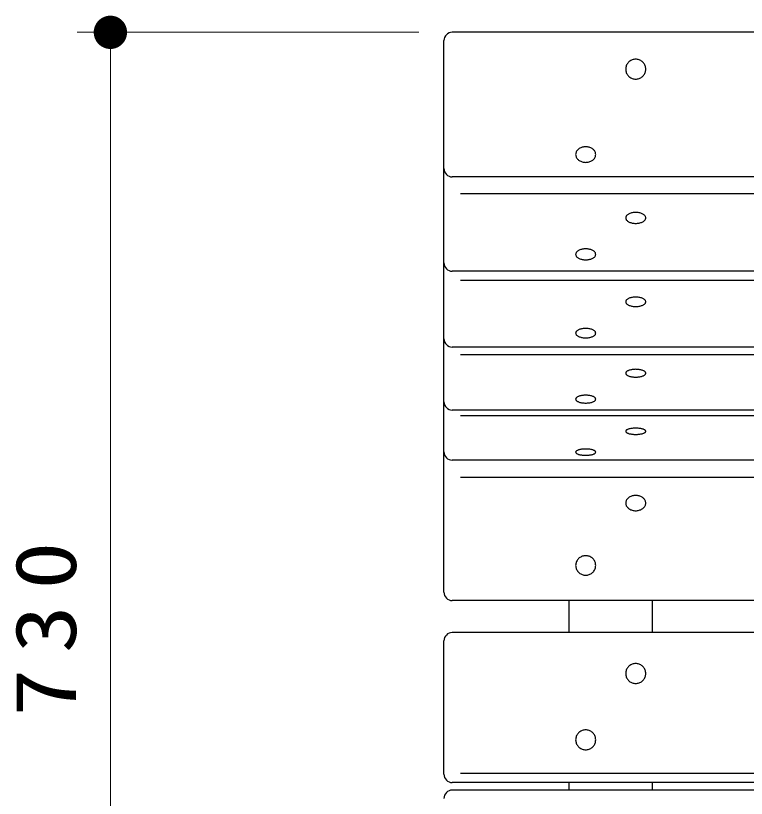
# Model space of a CAD drawing. Units: millimetres on the paper, scale 1:20. Extents: x -365 to 12, y -47 to 257.
# Drawn here: x -321.32 to -299.41, y 201.65 to 225.13 of the extents above; entities that cross this region are included whole.
import ezdxf

# ---------------------------------------------------------------- set-up
doc = ezdxf.new("R2010")
doc.units = ezdxf.units.MM
doc.layers.add('LY_1', color=7, linetype='Continuous', lineweight=25)
doc.styles.add('ＭＳ ゴシック', font='')
doc.styles.get('ＭＳ ゴシック').set_extended_font_data('MS Gothic')

# ---------------------------------------------------------------- blocks, each defined once
blk = doc.blocks.new('filled_dot')
at = {"color": 0, "linetype": 'Continuous', "lineweight": -2, "const_width": 1.25}
blk.add_lwpolyline([(-0.625, 0, 1), (0.625, 0, 1)], format="xyb", close=True, dxfattribs=at)

msp = doc.modelspace()

# ---------------------------------------------------------------- linework, layer by layer
at = {"layer": 'LY_1', "lineweight": 13}
for p, q in [((-309.229, 224.628), (-319.479, 224.628)), ((-318.479, 188.457), (-318.479, 224.628))]:
    msp.add_line(p, q, dxfattribs=at)
at = {"layer": 'LY_1'}
for p, q in [((-278.479, 224.628), (-308.229, 224.628)), ((-308.478, 207.83), (-308.478, 224.378)), ((-278.479, 220.291), (-308.229, 220.291)), ((-278.479, 219.786), (-307.979, 219.786)), ((-278.479, 217.461), (-308.229, 217.461)), ((-278.479, 217.182), (-307.979, 217.182)), ((-278.479, 215.184), (-308.229, 215.184)), ((-278.479, 214.948), (-307.979, 214.948)), ((-279.479, 213.295), (-308.229, 213.295)), ((-279.479, 213.121), (-307.979, 213.121)), ((-279.479, 211.792), (-308.229, 211.792)), ((-279.479, 211.268), (-307.979, 211.268)), ((-279.479, 207.58), (-308.229, 207.58)), ((-304.728, 206.619), (-304.728, 207.58)), ((-302.228, 206.619), (-302.228, 207.58)), ((-279.479, 206.619), (-308.229, 206.619)), ((-308.478, 202.37), (-308.478, 206.369)), ((-279.479, 202.392), (-307.979, 202.392)), ((-279.479, 202.12), (-308.229, 202.12)), ((-304.728, 201.895), (-304.728, 202.12)), ((-302.228, 201.895), (-302.228, 202.12)), ((-279.479, 201.895), (-308.229, 201.895))]:
    msp.add_line(p, q, dxfattribs=at)
for points in [[(-302.429, 223.522), (-302.43, 223.548), (-302.433, 223.574), (-302.439, 223.6), (-302.447, 223.624), (-302.457, 223.648), (-302.469, 223.671), (-302.483, 223.693), (-302.499, 223.714), (-302.516, 223.733), (-302.536, 223.751), (-302.556, 223.767), (-302.579, 223.781), (-302.602, 223.793), (-302.626, 223.803), (-302.651, 223.81), (-302.676, 223.816), (-302.702, 223.819), (-302.729, 223.821), (-302.755, 223.819), (-302.781, 223.816), (-302.806, 223.81), (-302.831, 223.803), (-302.855, 223.793), (-302.879, 223.781), (-302.901, 223.767), (-302.921, 223.751), (-302.941, 223.733), (-302.958, 223.714), (-302.974, 223.693), (-302.988, 223.671), (-303, 223.648), (-303.01, 223.624), (-303.018, 223.6), (-303.024, 223.574), (-303.027, 223.548), (-303.029, 223.522), (-303.027, 223.496), (-303.024, 223.471), (-303.018, 223.445), (-303.01, 223.42), (-303, 223.396), (-302.988, 223.373), (-302.974, 223.351), (-302.958, 223.331), (-302.941, 223.311), (-302.921, 223.294), (-302.901, 223.278), (-302.879, 223.264), (-302.855, 223.252), (-302.831, 223.242), (-302.806, 223.234), (-302.781, 223.229), (-302.755, 223.225), (-302.729, 223.224), (-302.702, 223.225), (-302.676, 223.229), (-302.651, 223.234), (-302.626, 223.242), (-302.602, 223.252), (-302.579, 223.264), (-302.556, 223.278), (-302.536, 223.294), (-302.516, 223.311), (-302.499, 223.331), (-302.483, 223.351), (-302.469, 223.373), (-302.457, 223.396), (-302.447, 223.42), (-302.439, 223.445), (-302.433, 223.471), (-302.43, 223.496)], [(-303.929, 220.961), (-303.93, 220.981), (-303.933, 221.001), (-303.939, 221.021), (-303.947, 221.041), (-303.957, 221.06), (-303.969, 221.078), (-303.983, 221.095), (-303.999, 221.111), (-304.016, 221.126), (-304.036, 221.14), (-304.056, 221.152), (-304.079, 221.163), (-304.102, 221.173), (-304.126, 221.18), (-304.151, 221.187), (-304.176, 221.191), (-304.202, 221.194), (-304.229, 221.195), (-304.255, 221.194), (-304.281, 221.191), (-304.306, 221.187), (-304.331, 221.18), (-304.355, 221.173), (-304.379, 221.163), (-304.401, 221.152), (-304.421, 221.14), (-304.441, 221.126), (-304.458, 221.111), (-304.474, 221.095), (-304.488, 221.078), (-304.5, 221.06), (-304.51, 221.041), (-304.518, 221.021), (-304.524, 221.001), (-304.527, 220.981), (-304.529, 220.961), (-304.527, 220.94), (-304.524, 220.92), (-304.518, 220.9), (-304.51, 220.881), (-304.5, 220.862), (-304.488, 220.844), (-304.474, 220.827), (-304.458, 220.811), (-304.441, 220.795), (-304.421, 220.782), (-304.401, 220.769), (-304.379, 220.758), (-304.355, 220.749), (-304.331, 220.741), (-304.306, 220.735), (-304.281, 220.731), (-304.255, 220.728), (-304.229, 220.727), (-304.202, 220.728), (-304.176, 220.731), (-304.151, 220.735), (-304.126, 220.741), (-304.102, 220.749), (-304.079, 220.758), (-304.056, 220.769), (-304.036, 220.782), (-304.016, 220.795), (-303.999, 220.811), (-303.983, 220.827), (-303.969, 220.844), (-303.957, 220.862), (-303.947, 220.881), (-303.939, 220.9), (-303.933, 220.92), (-303.93, 220.94)], [(-302.429, 219.06), (-302.43, 219.074), (-302.433, 219.089), (-302.439, 219.102), (-302.447, 219.116), (-302.457, 219.129), (-302.469, 219.142), (-302.483, 219.154), (-302.499, 219.166), (-302.516, 219.176), (-302.536, 219.186), (-302.556, 219.194), (-302.579, 219.202), (-302.602, 219.209), (-302.626, 219.214), (-302.651, 219.219), (-302.676, 219.222), (-302.702, 219.224), (-302.729, 219.224), (-302.755, 219.224), (-302.781, 219.222), (-302.806, 219.219), (-302.831, 219.214), (-302.855, 219.209), (-302.879, 219.202), (-302.901, 219.194), (-302.921, 219.186), (-302.941, 219.176), (-302.958, 219.166), (-302.974, 219.154), (-302.988, 219.142), (-303, 219.129), (-303.01, 219.116), (-303.018, 219.102), (-303.024, 219.089), (-303.027, 219.074), (-303.029, 219.06), (-303.027, 219.046), (-303.024, 219.032), (-303.018, 219.018), (-303.01, 219.004), (-303, 218.991), (-302.988, 218.978), (-302.974, 218.966), (-302.958, 218.955), (-302.941, 218.944), (-302.921, 218.934), (-302.901, 218.926), (-302.879, 218.918), (-302.855, 218.911), (-302.831, 218.906), (-302.806, 218.901), (-302.781, 218.898), (-302.755, 218.896), (-302.729, 218.896), (-302.702, 218.896), (-302.676, 218.898), (-302.651, 218.901), (-302.626, 218.906), (-302.602, 218.911), (-302.579, 218.918), (-302.556, 218.926), (-302.536, 218.934), (-302.516, 218.944), (-302.499, 218.955), (-302.483, 218.966), (-302.469, 218.978), (-302.457, 218.991), (-302.447, 219.004), (-302.439, 219.018), (-302.433, 219.032), (-302.43, 219.046)], [(-303.929, 217.966), (-303.93, 217.98), (-303.933, 217.994), (-303.939, 218.008), (-303.947, 218.022), (-303.957, 218.035), (-303.969, 218.048), (-303.983, 218.06), (-303.999, 218.071), (-304.016, 218.082), (-304.036, 218.092), (-304.056, 218.1), (-304.079, 218.108), (-304.102, 218.115), (-304.126, 218.12), (-304.151, 218.124), (-304.176, 218.127), (-304.202, 218.129), (-304.229, 218.13), (-304.255, 218.129), (-304.281, 218.127), (-304.306, 218.124), (-304.331, 218.12), (-304.355, 218.115), (-304.379, 218.108), (-304.401, 218.1), (-304.421, 218.092), (-304.441, 218.082), (-304.458, 218.071), (-304.474, 218.06), (-304.488, 218.048), (-304.5, 218.035), (-304.51, 218.022), (-304.518, 218.008), (-304.524, 217.994), (-304.527, 217.98), (-304.529, 217.966), (-304.527, 217.951), (-304.524, 217.937), (-304.518, 217.923), (-304.51, 217.91), (-304.5, 217.896), (-304.488, 217.884), (-304.474, 217.872), (-304.458, 217.86), (-304.441, 217.85), (-304.421, 217.84), (-304.401, 217.831), (-304.379, 217.824), (-304.355, 217.817), (-304.331, 217.812), (-304.306, 217.807), (-304.281, 217.804), (-304.255, 217.802), (-304.229, 217.802), (-304.202, 217.802), (-304.176, 217.804), (-304.151, 217.807), (-304.126, 217.812), (-304.102, 217.817), (-304.079, 217.824), (-304.056, 217.831), (-304.036, 217.84), (-304.016, 217.85), (-303.999, 217.86), (-303.983, 217.872), (-303.969, 217.884), (-303.957, 217.896), (-303.947, 217.91), (-303.939, 217.923), (-303.933, 217.937), (-303.93, 217.951)], [(-302.429, 216.542), (-302.43, 216.555), (-302.433, 216.567), (-302.439, 216.579), (-302.447, 216.591), (-302.457, 216.602), (-302.469, 216.613), (-302.483, 216.623), (-302.499, 216.633), (-302.516, 216.642), (-302.536, 216.65), (-302.556, 216.658), (-302.579, 216.664), (-302.602, 216.67), (-302.626, 216.675), (-302.651, 216.679), (-302.676, 216.681), (-302.702, 216.683), (-302.729, 216.683), (-302.755, 216.683), (-302.781, 216.681), (-302.806, 216.679), (-302.831, 216.675), (-302.855, 216.67), (-302.879, 216.664), (-302.901, 216.658), (-302.921, 216.65), (-302.941, 216.642), (-302.958, 216.633), (-302.974, 216.623), (-302.988, 216.613), (-303, 216.602), (-303.01, 216.591), (-303.018, 216.579), (-303.024, 216.567), (-303.027, 216.555), (-303.029, 216.542), (-303.027, 216.53), (-303.024, 216.518), (-303.018, 216.506), (-303.01, 216.494), (-303, 216.483), (-302.988, 216.472), (-302.974, 216.462), (-302.958, 216.452), (-302.941, 216.443), (-302.921, 216.434), (-302.901, 216.427), (-302.879, 216.42), (-302.855, 216.415), (-302.831, 216.41), (-302.806, 216.406), (-302.781, 216.404), (-302.755, 216.402), (-302.729, 216.401), (-302.702, 216.402), (-302.676, 216.404), (-302.651, 216.406), (-302.626, 216.41), (-302.602, 216.415), (-302.579, 216.42), (-302.556, 216.427), (-302.536, 216.434), (-302.516, 216.443), (-302.499, 216.452), (-302.483, 216.462), (-302.469, 216.472), (-302.457, 216.483), (-302.447, 216.494), (-302.439, 216.506), (-302.433, 216.518), (-302.43, 216.53)], [(-303.929, 215.602), (-303.93, 215.615), (-303.933, 215.627), (-303.939, 215.639), (-303.947, 215.651), (-303.957, 215.662), (-303.969, 215.673), (-303.983, 215.683), (-303.999, 215.693), (-304.016, 215.702), (-304.036, 215.71), (-304.056, 215.718), (-304.079, 215.725), (-304.102, 215.73), (-304.126, 215.735), (-304.151, 215.739), (-304.176, 215.741), (-304.202, 215.743), (-304.229, 215.743), (-304.255, 215.743), (-304.281, 215.741), (-304.306, 215.739), (-304.331, 215.735), (-304.355, 215.73), (-304.379, 215.725), (-304.401, 215.718), (-304.421, 215.71), (-304.441, 215.702), (-304.458, 215.693), (-304.474, 215.683), (-304.488, 215.673), (-304.5, 215.662), (-304.51, 215.651), (-304.518, 215.639), (-304.524, 215.627), (-304.527, 215.615), (-304.529, 215.602), (-304.527, 215.59), (-304.524, 215.578), (-304.518, 215.566), (-304.51, 215.554), (-304.5, 215.543), (-304.488, 215.532), (-304.474, 215.522), (-304.458, 215.512), (-304.441, 215.503), (-304.421, 215.494), (-304.401, 215.487), (-304.379, 215.48), (-304.355, 215.475), (-304.331, 215.47), (-304.306, 215.466), (-304.281, 215.464), (-304.255, 215.462), (-304.229, 215.461), (-304.202, 215.462), (-304.176, 215.464), (-304.151, 215.466), (-304.126, 215.47), (-304.102, 215.475), (-304.079, 215.48), (-304.056, 215.487), (-304.036, 215.494), (-304.016, 215.503), (-303.999, 215.512), (-303.983, 215.522), (-303.969, 215.532), (-303.957, 215.543), (-303.947, 215.554), (-303.939, 215.566), (-303.933, 215.578), (-303.93, 215.59)], [(-302.429, 214.4), (-302.43, 214.41), (-302.433, 214.42), (-302.439, 214.43), (-302.447, 214.44), (-302.457, 214.449), (-302.469, 214.458), (-302.483, 214.467), (-302.499, 214.475), (-302.516, 214.483), (-302.536, 214.489), (-302.556, 214.496), (-302.579, 214.501), (-302.602, 214.506), (-302.626, 214.51), (-302.651, 214.513), (-302.676, 214.515), (-302.702, 214.516), (-302.729, 214.517), (-302.755, 214.516), (-302.781, 214.515), (-302.806, 214.513), (-302.831, 214.51), (-302.855, 214.506), (-302.879, 214.501), (-302.901, 214.496), (-302.921, 214.489), (-302.941, 214.483), (-302.958, 214.475), (-302.974, 214.467), (-302.988, 214.458), (-303, 214.449), (-303.01, 214.44), (-303.018, 214.43), (-303.024, 214.42), (-303.027, 214.41), (-303.029, 214.4), (-303.027, 214.39), (-303.024, 214.38), (-303.018, 214.37), (-303.01, 214.36), (-303, 214.351), (-302.988, 214.342), (-302.974, 214.333), (-302.958, 214.325), (-302.941, 214.318), (-302.921, 214.311), (-302.901, 214.304), (-302.879, 214.299), (-302.855, 214.294), (-302.831, 214.29), (-302.806, 214.287), (-302.781, 214.285), (-302.755, 214.284), (-302.729, 214.283), (-302.702, 214.284), (-302.676, 214.285), (-302.651, 214.287), (-302.626, 214.29), (-302.602, 214.294), (-302.579, 214.299), (-302.556, 214.304), (-302.536, 214.311), (-302.516, 214.318), (-302.499, 214.325), (-302.483, 214.333), (-302.469, 214.342), (-302.457, 214.351), (-302.447, 214.36), (-302.439, 214.37), (-302.433, 214.38), (-302.43, 214.39)], [(-303.929, 213.622), (-303.93, 213.632), (-303.933, 213.642), (-303.939, 213.652), (-303.947, 213.662), (-303.957, 213.671), (-303.969, 213.68), (-303.983, 213.689), (-303.999, 213.697), (-304.016, 213.704), (-304.036, 213.711), (-304.056, 213.718), (-304.079, 213.723), (-304.102, 213.728), (-304.126, 213.732), (-304.151, 213.735), (-304.176, 213.737), (-304.202, 213.738), (-304.229, 213.739), (-304.255, 213.738), (-304.281, 213.737), (-304.306, 213.735), (-304.331, 213.732), (-304.355, 213.728), (-304.379, 213.723), (-304.401, 213.718), (-304.421, 213.711), (-304.441, 213.704), (-304.458, 213.697), (-304.474, 213.689), (-304.488, 213.68), (-304.5, 213.671), (-304.51, 213.662), (-304.518, 213.652), (-304.524, 213.642), (-304.527, 213.632), (-304.529, 213.622), (-304.527, 213.612), (-304.524, 213.602), (-304.518, 213.592), (-304.51, 213.582), (-304.5, 213.573), (-304.488, 213.564), (-304.474, 213.555), (-304.458, 213.547), (-304.441, 213.539), (-304.421, 213.532), (-304.401, 213.526), (-304.379, 213.521), (-304.355, 213.516), (-304.331, 213.512), (-304.306, 213.509), (-304.281, 213.507), (-304.255, 213.506), (-304.229, 213.505), (-304.202, 213.506), (-304.176, 213.507), (-304.151, 213.509), (-304.126, 213.512), (-304.102, 213.516), (-304.079, 213.521), (-304.056, 213.526), (-304.036, 213.532), (-304.016, 213.539), (-303.999, 213.547), (-303.983, 213.555), (-303.969, 213.564), (-303.957, 213.573), (-303.947, 213.582), (-303.939, 213.592), (-303.933, 213.602), (-303.93, 213.612)], [(-302.429, 212.658), (-302.43, 212.666), (-302.433, 212.674), (-302.439, 212.682), (-302.447, 212.69), (-302.457, 212.698), (-302.469, 212.705), (-302.483, 212.712), (-302.499, 212.718), (-302.516, 212.724), (-302.536, 212.73), (-302.556, 212.735), (-302.579, 212.739), (-302.602, 212.743), (-302.626, 212.746), (-302.651, 212.749), (-302.676, 212.75), (-302.702, 212.752), (-302.729, 212.752), (-302.755, 212.752), (-302.781, 212.75), (-302.806, 212.749), (-302.831, 212.746), (-302.855, 212.743), (-302.879, 212.739), (-302.901, 212.735), (-302.921, 212.73), (-302.941, 212.724), (-302.958, 212.718), (-302.974, 212.712), (-302.988, 212.705), (-303, 212.698), (-303.01, 212.69), (-303.018, 212.682), (-303.024, 212.674), (-303.027, 212.666), (-303.029, 212.658), (-303.027, 212.65), (-303.024, 212.642), (-303.018, 212.634), (-303.01, 212.626), (-303, 212.618), (-302.988, 212.611), (-302.974, 212.604), (-302.958, 212.598), (-302.941, 212.592), (-302.921, 212.586), (-302.901, 212.581), (-302.879, 212.577), (-302.855, 212.573), (-302.831, 212.57), (-302.806, 212.567), (-302.781, 212.566), (-302.755, 212.565), (-302.729, 212.564), (-302.702, 212.565), (-302.676, 212.566), (-302.651, 212.567), (-302.626, 212.57), (-302.602, 212.573), (-302.579, 212.577), (-302.556, 212.581), (-302.536, 212.586), (-302.516, 212.592), (-302.499, 212.598), (-302.483, 212.604), (-302.469, 212.611), (-302.457, 212.618), (-302.447, 212.626), (-302.439, 212.634), (-302.433, 212.642), (-302.43, 212.65)], [(-303.929, 212.033), (-303.93, 212.041), (-303.933, 212.049), (-303.939, 212.057), (-303.947, 212.065), (-303.957, 212.072), (-303.969, 212.08), (-303.983, 212.086), (-303.999, 212.093), (-304.016, 212.099), (-304.036, 212.104), (-304.056, 212.109), (-304.079, 212.114), (-304.102, 212.118), (-304.126, 212.121), (-304.151, 212.123), (-304.176, 212.125), (-304.202, 212.126), (-304.229, 212.126), (-304.255, 212.126), (-304.281, 212.125), (-304.306, 212.123), (-304.331, 212.121), (-304.355, 212.118), (-304.379, 212.114), (-304.401, 212.109), (-304.421, 212.104), (-304.441, 212.099), (-304.458, 212.093), (-304.474, 212.086), (-304.488, 212.08), (-304.5, 212.072), (-304.51, 212.065), (-304.518, 212.057), (-304.524, 212.049), (-304.527, 212.041), (-304.529, 212.033), (-304.527, 212.024), (-304.524, 212.016), (-304.518, 212.008), (-304.51, 212.001), (-304.5, 211.993), (-304.488, 211.986), (-304.474, 211.979), (-304.458, 211.972), (-304.441, 211.966), (-304.421, 211.961), (-304.401, 211.956), (-304.379, 211.951), (-304.355, 211.948), (-304.331, 211.944), (-304.306, 211.942), (-304.281, 211.94), (-304.255, 211.939), (-304.229, 211.939), (-304.202, 211.939), (-304.176, 211.94), (-304.151, 211.942), (-304.126, 211.944), (-304.102, 211.948), (-304.079, 211.951), (-304.056, 211.956), (-304.036, 211.961), (-304.016, 211.966), (-303.999, 211.972), (-303.983, 211.979), (-303.969, 211.986), (-303.957, 211.993), (-303.947, 212.001), (-303.939, 212.008), (-303.933, 212.016), (-303.93, 212.024)], [(-302.429, 210.504), (-302.43, 210.524), (-302.433, 210.544), (-302.439, 210.563), (-302.447, 210.582), (-302.457, 210.601), (-302.469, 210.619), (-302.483, 210.635), (-302.499, 210.651), (-302.516, 210.666), (-302.536, 210.679), (-302.556, 210.692), (-302.579, 210.702), (-302.602, 210.712), (-302.626, 210.719), (-302.651, 210.725), (-302.676, 210.73), (-302.702, 210.732), (-302.729, 210.733), (-302.755, 210.732), (-302.781, 210.73), (-302.806, 210.725), (-302.831, 210.719), (-302.855, 210.712), (-302.879, 210.702), (-302.901, 210.692), (-302.921, 210.679), (-302.941, 210.666), (-302.958, 210.651), (-302.974, 210.635), (-302.988, 210.619), (-303, 210.601), (-303.01, 210.582), (-303.018, 210.563), (-303.024, 210.544), (-303.027, 210.524), (-303.029, 210.504), (-303.027, 210.484), (-303.024, 210.464), (-303.018, 210.445), (-303.01, 210.426), (-303, 210.408), (-302.988, 210.39), (-302.974, 210.373), (-302.958, 210.357), (-302.941, 210.342), (-302.921, 210.329), (-302.901, 210.317), (-302.879, 210.306), (-302.855, 210.297), (-302.831, 210.289), (-302.806, 210.283), (-302.781, 210.279), (-302.755, 210.276), (-302.729, 210.275), (-302.702, 210.276), (-302.676, 210.279), (-302.651, 210.283), (-302.626, 210.289), (-302.602, 210.297), (-302.579, 210.306), (-302.556, 210.317), (-302.536, 210.329), (-302.516, 210.342), (-302.499, 210.357), (-302.483, 210.373), (-302.469, 210.39), (-302.457, 210.408), (-302.447, 210.426), (-302.439, 210.445), (-302.433, 210.464), (-302.43, 210.484)], [(-303.929, 208.633), (-303.93, 208.658), (-303.933, 208.684), (-303.939, 208.709), (-303.947, 208.733), (-303.957, 208.756), (-303.969, 208.779), (-303.983, 208.8), (-303.999, 208.821), (-304.016, 208.839), (-304.036, 208.857), (-304.056, 208.872), (-304.079, 208.886), (-304.102, 208.898), (-304.126, 208.907), (-304.151, 208.915), (-304.176, 208.921), (-304.202, 208.924), (-304.229, 208.925), (-304.255, 208.924), (-304.281, 208.921), (-304.306, 208.915), (-304.331, 208.907), (-304.355, 208.898), (-304.379, 208.886), (-304.401, 208.872), (-304.421, 208.857), (-304.441, 208.839), (-304.458, 208.821), (-304.474, 208.8), (-304.488, 208.779), (-304.5, 208.756), (-304.51, 208.733), (-304.518, 208.709), (-304.524, 208.684), (-304.527, 208.658), (-304.529, 208.633), (-304.527, 208.608), (-304.524, 208.582), (-304.518, 208.557), (-304.51, 208.533), (-304.5, 208.51), (-304.488, 208.487), (-304.474, 208.466), (-304.458, 208.445), (-304.441, 208.427), (-304.421, 208.409), (-304.401, 208.394), (-304.379, 208.38), (-304.355, 208.368), (-304.331, 208.359), (-304.306, 208.351), (-304.281, 208.345), (-304.255, 208.342), (-304.229, 208.341), (-304.202, 208.342), (-304.176, 208.345), (-304.151, 208.351), (-304.126, 208.359), (-304.102, 208.368), (-304.079, 208.38), (-304.056, 208.394), (-304.036, 208.409), (-304.016, 208.427), (-303.999, 208.445), (-303.983, 208.466), (-303.969, 208.487), (-303.957, 208.51), (-303.947, 208.533), (-303.939, 208.557), (-303.933, 208.582), (-303.93, 208.608)], [(-302.429, 205.389), (-302.43, 205.415), (-302.433, 205.441), (-302.439, 205.467), (-302.447, 205.492), (-302.457, 205.516), (-302.469, 205.539), (-302.483, 205.561), (-302.499, 205.581), (-302.516, 205.6), (-302.536, 205.618), (-302.556, 205.634), (-302.579, 205.648), (-302.602, 205.66), (-302.626, 205.67), (-302.651, 205.678), (-302.676, 205.683), (-302.702, 205.687), (-302.729, 205.688), (-302.755, 205.687), (-302.781, 205.683), (-302.806, 205.678), (-302.831, 205.67), (-302.855, 205.66), (-302.879, 205.648), (-302.901, 205.634), (-302.921, 205.618), (-302.941, 205.6), (-302.958, 205.581), (-302.974, 205.561), (-302.988, 205.539), (-303, 205.516), (-303.01, 205.492), (-303.018, 205.467), (-303.024, 205.441), (-303.027, 205.415), (-303.029, 205.389), (-303.027, 205.363), (-303.024, 205.338), (-303.018, 205.312), (-303.01, 205.287), (-303, 205.263), (-302.988, 205.24), (-302.974, 205.218), (-302.958, 205.198), (-302.941, 205.178), (-302.921, 205.161), (-302.901, 205.145), (-302.879, 205.131), (-302.855, 205.119), (-302.831, 205.109), (-302.806, 205.101), (-302.781, 205.096), (-302.755, 205.092), (-302.729, 205.091), (-302.702, 205.092), (-302.676, 205.096), (-302.651, 205.101), (-302.626, 205.109), (-302.602, 205.119), (-302.579, 205.131), (-302.556, 205.145), (-302.536, 205.161), (-302.516, 205.178), (-302.499, 205.198), (-302.483, 205.218), (-302.469, 205.24), (-302.457, 205.263), (-302.447, 205.287), (-302.439, 205.312), (-302.433, 205.338), (-302.43, 205.363)], [(-303.929, 203.4), (-303.93, 203.426), (-303.933, 203.452), (-303.939, 203.478), (-303.947, 203.502), (-303.957, 203.527), (-303.969, 203.55), (-303.983, 203.572), (-303.999, 203.592), (-304.016, 203.611), (-304.036, 203.629), (-304.056, 203.645), (-304.079, 203.659), (-304.102, 203.671), (-304.126, 203.681), (-304.151, 203.689), (-304.176, 203.694), (-304.202, 203.698), (-304.229, 203.699), (-304.255, 203.698), (-304.281, 203.694), (-304.306, 203.689), (-304.331, 203.681), (-304.355, 203.671), (-304.379, 203.659), (-304.401, 203.645), (-304.421, 203.629), (-304.441, 203.611), (-304.458, 203.592), (-304.474, 203.572), (-304.488, 203.55), (-304.5, 203.527), (-304.51, 203.502), (-304.518, 203.478), (-304.524, 203.452), (-304.527, 203.426), (-304.529, 203.4), (-304.527, 203.374), (-304.524, 203.349), (-304.518, 203.323), (-304.51, 203.298), (-304.5, 203.274), (-304.488, 203.251), (-304.474, 203.229), (-304.458, 203.209), (-304.441, 203.189), (-304.421, 203.172), (-304.401, 203.156), (-304.379, 203.142), (-304.355, 203.13), (-304.331, 203.12), (-304.306, 203.112), (-304.281, 203.107), (-304.255, 203.103), (-304.229, 203.102), (-304.202, 203.103), (-304.176, 203.107), (-304.151, 203.112), (-304.126, 203.12), (-304.102, 203.13), (-304.079, 203.142), (-304.056, 203.156), (-304.036, 203.172), (-304.016, 203.189), (-303.999, 203.209), (-303.983, 203.229), (-303.969, 203.251), (-303.957, 203.274), (-303.947, 203.298), (-303.939, 203.323), (-303.933, 203.349), (-303.93, 203.374)]]:
    msp.add_lwpolyline(points, close=True, dxfattribs=at)
for centre, start, end in [((-308.228, 224.378), 90, 180), ((-308.228, 220.541), 180, 270), ((-308.228, 217.711), 180, 270), ((-308.228, 215.434), 180, 270), ((-308.228, 213.545), 180, 270), ((-308.228, 212.042), 180, 270), ((-308.228, 207.83), 180, 270), ((-308.228, 206.369), 90, 180), ((-308.228, 202.37), 180, 270), ((-308.228, 201.645), 90, 180)]:
    msp.add_arc(centre, 0.25, start, end, dxfattribs=at)

# ---------------------------------------------------------------- block references
at = {"layer": 'LY_1', "lineweight": 13, "xscale": 0.4, "yscale": 0.4, "rotation": 270}
msp.add_blockref('filled_dot', (-318.479, 224.628), dxfattribs=at)

# ---------------------------------------------------------------- texts
at = {"layer": 'LY_1', "insert": (-319.479, 206.957), "char_height": 1.833, "attachment_point": 8, "rotation": 90, "style": 'ＭＳ ゴシック'}
msp.add_mtext('\\T1.33;\\W1.15;730', dxfattribs=at)

doc.saveas('drawing.dxf')
